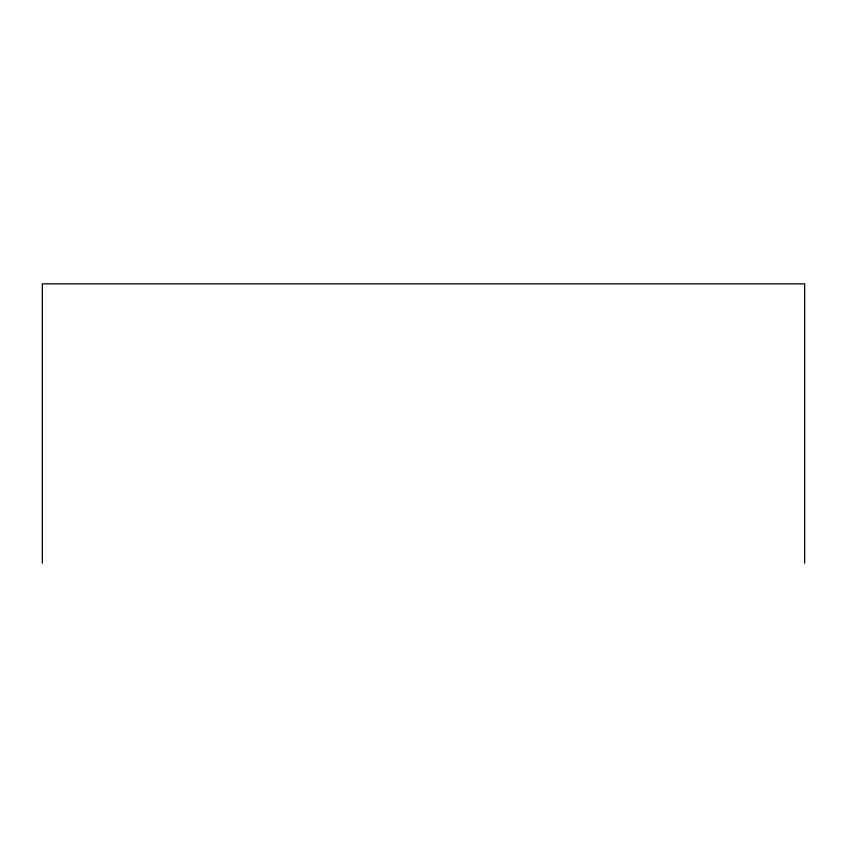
<?xml version="1.0" encoding="UTF-8"?>
<svg xmlns="http://www.w3.org/2000/svg" width="847" height="847" viewBox="0 0 847 847"><rect width="100%" height="100%" fill="white"/><g stroke="black" fill="none" stroke-linecap="round" stroke-linejoin="round"><path stroke-width="1.27" d="M804.65 563.149L804.65 283.851L42.35 283.851L42.35 563.149"/></g></svg>
